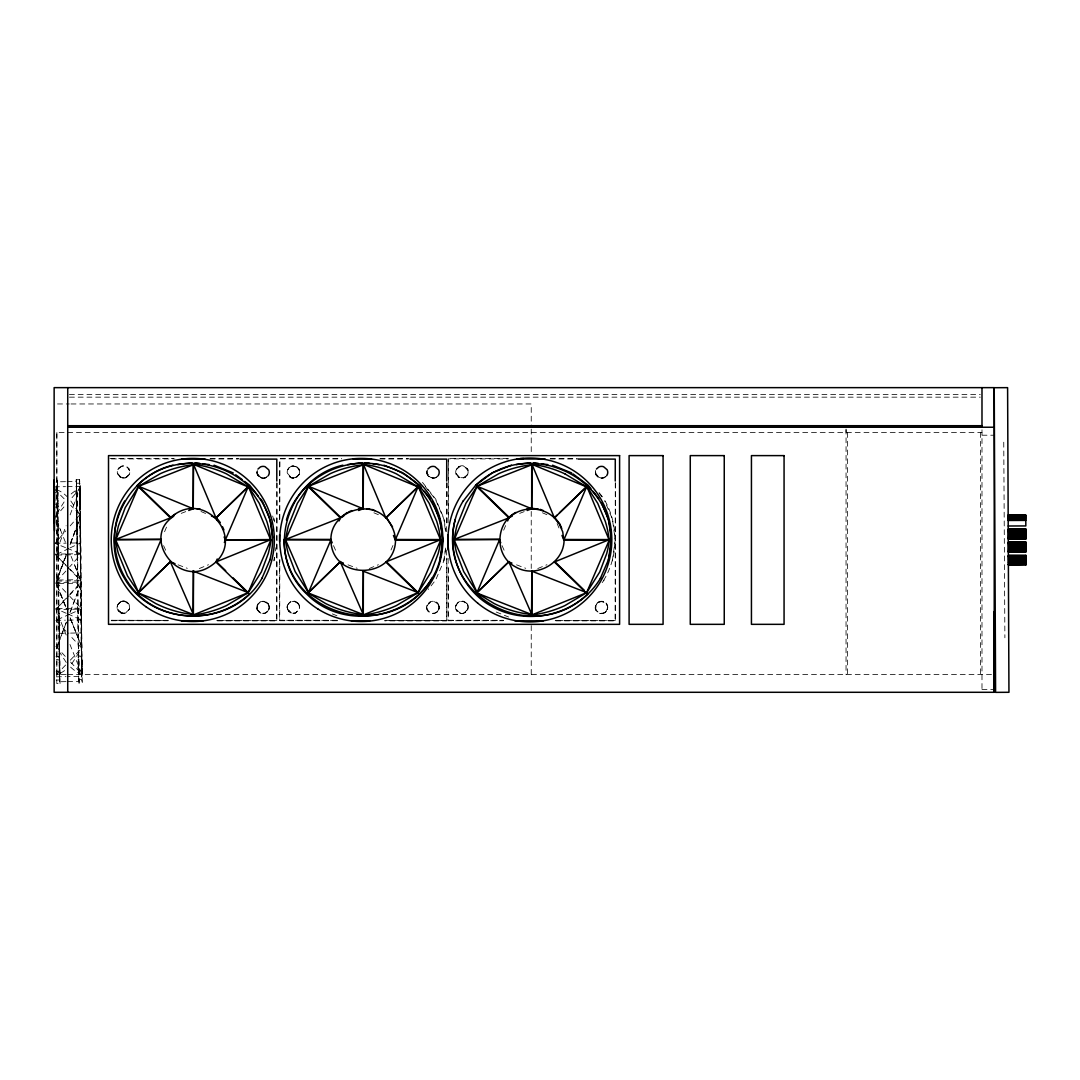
<?xml version="1.0" encoding="UTF-8"?>
<svg xmlns="http://www.w3.org/2000/svg" width="1080" height="1080" viewBox="0 0 1080 1080"><rect width="100%" height="100%" fill="white"/><g stroke="black" fill="none" stroke-linecap="round" stroke-linejoin="round"><path stroke-width="0.75" stroke-dasharray="5 3.75" d="M276.818 482.666L276.683 620.879L216.5 620.865M216.729 620.46L276.885 620.541L277.06 482.261M279.572 559.994L279.477 620.73L337.986 620.744M279.585 519.588L279.68 458.851L341.496 458.933M279.747 620.271L338.216 620.339L279.707 620.325L279.815 559.589M279.815 519.183L279.909 458.447L341.726 458.527M446.661 550.085L446.553 620.933L384.737 620.865M446.648 531.603L446.729 482.666M384.966 620.46L446.783 620.541L446.89 558.104M446.89 522.774L446.958 482.261M448.132 558.306L448.025 620.73L503.199 620.744M448.132 522.963L448.227 458.851L508.383 458.933M448.254 620.325L503.429 620.339L448.254 620.325L448.349 564.638M448.362 517.509L448.457 458.447L508.613 458.527M615.276 482.666L615.128 620.879L554.958 620.865M555.188 620.46L615.33 620.541L615.506 482.261M55.944 656.586L59.157 656.532L59.211 662.823M56.106 671.288L59.319 671.234L59.279 664.929M81.432 657.639C79.448 652.685 76.653 659.367 78.233 662.553M78.354 670.896L78.3 664.551C75.641 672.3 84.362 672.732 81.513 664.497M81.405 656.154L81.446 662.486M846.045 432.5L846.045 429.786M54.31 504.198L57.524 504.144L57.483 498.245M79.691 494.154C82.418 486.716 73.21 487.931 76.437 494.788M79.731 497.988C82.553 505.683 73.899 505.197 76.518 498.042M79.609 488.957L79.65 494.735M80.258 497.354L80.177 491.9L76.963 491.954L77.126 506.763L80.338 506.709L80.298 501.188L80.298 504.563M80.177 491.9L80.231 499.338M65.489 481.68L57.551 481.815L58.023 554.216M66.042 681.642L59.697 681.75L59.238 609.363M67.068 481.653L76.585 481.491L77.044 553.878M67.122 486.635L79.853 486.405L80.298 555.201M71.105 494.019A152.132 53.123 89.7 0 1 79.88 488.579L81.891 676.39L67.567 676.634M82.053 664.645C83.214 661.784 81.27 656.073 78.759 660.015M67.635 681.615L78.732 681.426L78.26 609.026M82.094 668.48C84.713 675.351 76.37 675.5 78.88 668.534M70.619 667.13A152.834 54.122 89 0 0 81.864 674.231L80.46 542.889L67.73 543.119M81.972 659.03L82.013 664.389M81.891 676.39L81.446 607.595M54.729 492.358L57.942 492.305L57.983 499.068M54.878 507.127L58.091 507.074L58.05 500.296M59.724 660.11L56.525 659.502M56.673 674.258L59.886 674.204L59.846 667.481M257.216 608.796L257.863 604.179L257.108 605.691A5.819 5.819 0 0 0 257.391 610.268L260.928 613.305A6.372 6.372 0 0 0 265.653 613.035L268.839 609.552A5.819 5.819 0 0 0 268.556 604.976L267.665 603.666M273.901 560.912L274.334 557.685M274.091 560.561L274.536 557.348M275.413 550.894L275.859 547.682M269.163 608.81L269.406 607.19M443.799 560.912L445.568 548.019M445.541 549.288L444.002 560.561L435.672 580.014L428.274 589.424M439.074 608.81L439.317 607.19M612.346 560.912L615.222 539.973L612.401 519.021L604.706 500.999M604.908 500.661C619.205 525.987 618.341 558.9 601.938 582.984M607.621 608.81L607.662 605.637L604.773 602.006M607.865 607.19L606.015 611.483M70.619 543.429L80.392 516.929L80.676 554.648L69.741 566.77M56.93 550.449L66.109 525.704M70.119 514.876L79.88 488.592L70.119 499.851M55.728 583.47L66.056 555.62M70.065 544.779L80.392 516.929L70.335 543.483M65.948 556.038L62.235 566.042A139.603 1.269 -69.5 0 1 56.822 580.554M56.727 579.393L66.191 554.405M70.403 611.644L74.669 600.345A139.793 1.269 -69.5 0 0 81.189 583.038L81 582.08L57.132 582.485M56.335 648.621L66.393 622.067M69.944 612.698L81.189 583.038L69.647 595.08M66.218 622.674L56.822 647.379M164.565 531.725L167.846 524.016M503.671 530.186L505.643 525.555M269.204 608.742L267.557 611.483M439.101 608.742L437.468 611.483M391.014 550.004L392.958 545.495M428.18 611.577L427.329 610.214A5.819 5.819 0 0 1 427.019 605.691L430.043 601.992M437.576 603.666L438.426 605.03A5.819 5.819 0 0 1 438.75 609.552L436.914 612.185M605.502 612.117L604.112 613.035A6.372 6.372 0 0 1 599.387 613.305L595.85 610.268A5.819 5.819 0 0 1 595.566 605.691L597.308 602.951M606.123 603.666L607.014 604.976A5.819 5.819 0 0 1 607.298 609.552L605.462 612.185M56.822 513.594L64.773 500.877M120.879 477.144L117.828 473.62A5.819 5.819 0 0 1 118.179 469.044L118.166 469.044M119.529 602.681L118.368 603.855L120.933 601.884M290.79 477.144L287.726 473.62A5.819 5.819 0 0 1 288.077 469.044L288.077 469.044M298.917 474.808L298.944 474.755A5.819 5.819 0 0 0 299.214 470.165L296.069 466.749A6.372 6.372 0 0 0 291.33 466.479L287.807 469.53A5.819 5.819 0 0 0 287.523 474.12L290.655 477.603A6.372 6.372 0 0 0 295.38 477.86L296.851 477.104M257.108 605.691L257.148 605.624A5.819 5.819 0 0 0 257.418 610.214M268.839 609.552L268.799 609.606A5.819 5.819 0 0 0 268.515 605.03M276.885 620.541L216.769 620.406M298.323 603.315L299.12 604.719A5.819 5.819 0 0 1 299.174 609.296L295.866 612.576A6.372 6.372 0 0 1 291.168 612.576L287.779 609.363A5.819 5.819 0 0 1 287.685 604.841L289.643 602.303M456.044 474.174A5.819 5.819 0 0 1 456.314 469.598L456.354 469.53M459.338 477.144L456.273 473.62A5.819 5.819 0 0 1 456.624 469.044L456.624 469.044M467.464 474.808L467.492 474.755A5.819 5.819 0 0 0 467.762 470.165M427.019 605.691L430.191 602.195A6.372 6.372 0 0 1 434.916 601.925L437.535 603.72M438.75 609.552L438.71 609.606A5.819 5.819 0 0 0 438.426 605.03M446.783 620.541L385.007 620.406M456.044 609.795A5.819 5.819 0 0 1 456.017 605.205L456.044 605.151M467.708 604.652A5.819 5.819 0 0 1 467.762 609.242L467.721 609.296A5.819 5.819 0 0 0 467.667 604.719L466.87 603.315M595.566 605.691L595.593 605.624A5.819 5.819 0 0 0 595.876 610.214L596.768 611.51M607.298 609.552L607.257 609.606A5.819 5.819 0 0 0 606.974 605.03L603.437 601.992A6.372 6.372 0 0 0 598.739 602.195L596.322 604.179L595.661 608.796M615.33 620.541L555.215 620.406M467.762 609.242L464.413 612.576A6.372 6.372 0 0 1 459.716 612.576L456.287 609.431A5.819 5.819 0 0 1 456.273 604.787L458.19 602.303M118.395 603.788L117.558 605.205A5.819 5.819 0 0 0 117.585 609.795M456.017 605.205L457.988 602.681M298.944 474.755L296.825 477.158M456.314 469.598L459.877 466.479A6.372 6.372 0 0 1 464.616 466.749L467.735 470.232M467.492 474.755L465.372 477.158M118.139 469.098L119.084 467.748M127.062 476.807L129.195 474.498A5.819 5.819 0 0 0 129.546 469.921L128.871 468.45M288.05 469.098L288.995 467.748M456.597 469.098L458.757 466.722M602.14 582.647L604.179 580.068M71.78 663.755L81.797 648.176L81.257 609.106L57.389 609.525M54.931 517.374L65.772 504.86M65.489 547.601L54.999 543.335L65.84 530.847M70.187 525.852L79.947 514.62L69.755 499.392M56.633 581.31L68.648 567.972M65.664 598.793L56.889 608.351L68.499 596.295M70.038 594.014L81 582.08M65.637 665.024L56.403 674.649A152.806 54.122 89 0 0 65.327 670.032M70.254 660.218L81.797 648.176L70.511 636.08M119.732 602.303L117.774 604.841A5.819 5.819 0 0 0 117.869 609.363L121.217 612.63A6.372 6.372 0 0 0 125.955 612.576L129.263 609.296A5.819 5.819 0 0 0 129.208 604.719L128.425 603.315M459.405 613.022A6.372 6.372 0 0 0 464.144 612.995L467.505 609.687A5.819 5.819 0 0 0 467.478 605.097L464.089 601.925A6.372 6.372 0 0 0 459.351 601.952L457.947 602.735M119.043 467.802L121.757 466.047A6.372 6.372 0 0 1 126.482 466.385L128.844 468.518M128.317 475.726L125.604 477.495M288.954 467.802L291.668 466.047A6.372 6.372 0 0 1 296.393 466.385L298.742 468.518M266.531 477.104L267.827 476.064M436.442 477.104L437.738 476.064M606.285 476.064L603.504 477.725A6.372 6.359 0 0 1 598.806 477.225L595.876 473.58A5.832 5.832 0 0 1 595.809 470.475A5.832 5.832 0 0 0 595.836 473.648M260.132 601.992L257.837 604.246L260.28 602.195A6.372 6.372 0 0 1 264.978 601.992L267.638 603.72M267.597 611.429L266.274 612.441A6.359 6.359 0 0 1 260.118 612.374L257.823 610.24L257.04 607.176M428.72 603.005L430.002 602.046A6.359 6.359 0 0 1 436.199 602.06M437.495 611.429L436.185 612.441A6.359 6.359 0 0 1 430.029 612.374L428.746 611.415M597.267 603.005L598.59 601.992M606.042 611.429L604.733 612.441A6.359 6.359 0 0 1 598.577 612.374L597.294 611.415M256.959 471.92A5.819 5.819 0 0 0 257.58 474.957L261.131 477.995A6.372 6.372 0 0 0 265.829 477.752L267.206 476.834M437.117 476.834L435.74 477.752A6.372 6.372 0 0 1 431.042 477.995L428.382 476.267M605.664 476.834L604.287 477.752A6.372 6.372 0 0 1 599.589 477.995L596.038 474.957A5.819 5.819 0 0 1 595.418 471.92M265.694 612.981L267.043 612.117M436.955 612.117L435.564 613.035A6.372 6.372 0 0 1 430.839 613.305L428.22 611.51M119.705 602.356L121.122 601.506A6.372 6.372 0 0 1 125.861 601.452L128.385 603.369M289.602 602.356L291.033 601.506M458.15 602.356L459.581 601.506M464.44 612.522L465.831 611.726M296.933 602.707L295.542 601.925A6.372 6.372 0 0 0 290.804 601.952L287.469 605.205A5.819 5.819 0 0 0 287.496 609.795M289.4 602.735L290.804 601.952M465.575 612.158L464.171 612.941A6.372 6.372 0 0 1 459.445 612.968L456.894 611.091M126.941 477.104L125.51 477.806A6.372 6.372 0 0 1 120.771 477.536L117.626 474.12A5.819 5.819 0 0 1 117.895 469.53L121.433 466.479A6.372 6.372 0 0 1 126.158 466.749L127.467 467.667M125.469 477.86L129.006 474.808A5.819 5.819 0 0 0 129.276 470.232L127.508 467.6M458.406 467.249L459.851 466.546M463.928 477.86L465.399 477.104M56.7 554.378L68.58 548.64M70.065 547.911L80.46 542.889M297 476.752L295.542 477.428A6.372 6.372 0 0 1 290.817 477.09L289.481 476.213M295.515 477.495L299.093 474.498A5.819 5.819 0 0 0 299.444 469.921L298.782 468.45M458.73 466.79L460.215 466.047A6.372 6.372 0 0 1 464.94 466.385L468.032 469.868M465.548 476.752L464.089 477.428A6.372 6.372 0 0 1 459.365 477.09M464.063 477.495L467.64 474.498A5.819 5.819 0 0 0 467.991 469.921L467.289 468.518M57.321 619.691L69.282 614.399M70.781 613.737L81.257 609.106M257.391 473.648L260.348 477.225A6.372 6.359 0 0 0 265.059 477.725L266.571 477.036M427.221 470.543A5.832 5.832 0 0 0 427.288 473.648L430.259 477.225A6.372 6.359 0 0 0 434.957 477.725L436.469 477.036M199.3 568.539L208.507 564.719M369.212 568.539L378.419 564.719M537.759 568.539L546.966 564.719M181.224 513.365L185.733 511.637M519.683 513.365L524.178 511.637M76.234 479.723L79.461 479.669L80.136 483.192L82.283 683.127L79.07 683.181L76.234 479.723L79.07 683.181M76.923 483.246L80.136 483.192M54.392 486.851L65.529 486.662M54.999 543.335L66.137 543.145M66.163 553.946L55.026 554.135L66.717 566.217M67.757 553.918L80.487 553.689L79.947 514.62L70.659 505.319M56.808 555.066L80.676 554.648M58.293 580.028L66.218 579.893M67.797 579.865L77.315 579.69M56.876 581.135L80.744 580.716L73.683 562.68M58.968 583.538L77.99 583.214L76.585 481.491M57.2 608.567L81.067 608.148L81.284 619.907L66.96 620.15M55.823 620.352L65.367 620.177M59.468 633.285L68.972 633.123M70.565 633.096L81.702 632.907M56.43 676.836L65.975 676.661M56.147 680.049L59.36 679.995L60.048 683.505L56.822 683.573L56.7 671.801M78.381 679.658L81.608 679.604L82.283 683.127M69.417 394.443L980.303 394.443M69.417 397.157L980.303 397.157M57.51 403.961L69.309 403.961M70.997 403.961L531.239 403.961L531.239 427.464M66.177 674.622L56.835 674.622L56.835 432.5L66.177 432.5M67.716 432.5L981.99 432.5M981.99 435.213L994.221 435.213M67.73 674.622L994.221 674.622M981.99 689.58L994.221 689.58M550.341 458.636L577.112 458.608M380.12 458.636L408.564 458.608M109.971 458.501L173.502 458.527M210.222 458.636L238.653 458.608M550.139 458.973L578.543 459.014M379.931 458.973L408.335 459.014M111.416 458.906L174.933 458.933M210.019 458.973L238.424 459.014M111.24 620.73L168.089 620.744M516.537 564.827L525.744 568.31M347.99 564.827L357.197 568.31M178.092 564.827L187.285 568.31M496.233 612.036L508.626 617.018M332.329 613.899L336.987 615.776M66.987 548.208L80.487 553.689M542.43 512.784L546.926 514.715M373.882 512.784L378.378 514.715M200.988 511.502L208.481 514.715M66.177 613.251L55.607 608.594L66.245 635.148M67.689 613.913L81.284 619.907M264.978 601.992L266.423 602.681M260.969 613.251L258.309 611.51M291.168 612.576L288.603 610.713M127.238 602.276L125.82 601.506A6.372 6.372 0 0 0 121.095 601.56M119.853 611.807L121.257 612.576A6.372 6.372 0 0 0 125.996 612.522M295.569 601.87L298.094 603.801M287.523 609.741L290.898 612.968A6.372 6.372 0 0 0 295.623 612.941M456.084 474.12L459.23 477.536A6.372 6.372 0 0 0 463.955 477.806M457.853 476.739L459.202 477.603M289.332 476.685L290.682 477.536A6.372 6.372 0 0 0 295.407 477.806M119.421 476.685L120.771 477.536M119.583 476.213L120.919 477.09A6.372 6.372 0 0 0 125.631 477.428M428.99 476.24L430.286 477.158A6.372 6.359 0 0 0 434.997 477.671M259.079 476.24L260.375 477.158A6.372 6.359 0 0 0 265.086 477.671M436.226 602.006L437.481 603.018M266.315 602.006L268.582 604.193L269.379 607.257M260.118 612.374L257.863 610.173M596.93 476.267L598.144 477.293M466.844 603.369L464.279 601.506A6.372 6.372 0 0 0 459.54 601.56M298.296 603.369L295.731 601.506A6.372 6.372 0 0 0 290.993 601.56M288.347 611.091L289.494 612.185M120.947 613.022A6.372 6.372 0 0 0 125.685 612.995L129.047 609.687A5.819 5.819 0 0 0 128.993 605.151L125.631 601.925A6.372 6.372 0 0 0 120.892 601.952M127.035 602.707L128.183 603.801M118.436 611.091L120.987 612.968A6.372 6.372 0 0 0 125.725 612.941M54.419 489.024L66.015 500.661M56.187 555.296L68.945 568.12M70.106 569.282L80.555 579.771L69.998 553.567M67.878 567.432L80.744 580.716M56.403 582.336L68.742 595.242M69.863 596.417L81.067 608.148L81.351 645.867L70.173 618.138M56.956 621.554L65.988 631.233M55.89 646.312L66.056 657.221M70.578 662.081L81.864 674.204L69.984 644.517M465.925 467.667L467.006 468.828M297.378 467.667L299.187 470.232M596.524 475.011L597.537 476.24M599.171 492.71L604.274 499.163M598.968 493.047L604.071 499.5M606.029 603.018L607 604.26M597.267 611.483L595.701 608.729M422.469 482.382L435.726 499.163L444.042 518.683L445.784 531.576M425.318 486.594L435.524 499.5L443.853 519.021L445.581 531.913M437.508 602.951L438.453 604.26M427.329 610.214A5.819 5.819 0 0 1 427.046 605.624L427.113 608.796L428.72 611.483M267.57 603.018L268.556 604.26M66.258 662.445L56.565 647.555M426.857 471.92A5.819 5.819 0 0 0 427.491 474.957L428.342 476.321M258.444 476.321L257.54 475.025A5.819 5.819 0 0 1 257.243 470.435M456.327 609.363L457.151 610.713M117.869 609.363L118.692 610.713M456.07 609.741L456.854 611.145M298.121 603.747L298.904 605.151A5.819 5.819 0 0 1 298.931 609.741L295.596 612.995A6.372 6.372 0 0 1 290.858 613.022M117.626 609.741L118.395 611.145M128.588 468.774L129.303 470.165M427.329 473.58L427.977 475.011M258.066 475.011L257.418 473.58A5.832 5.832 0 0 1 257.351 470.475M502.052 545.643L505.278 552.839M333.504 545.643L336.731 552.839M163.593 545.643L166.82 552.839M438.494 604.193L439.276 607.257M427.154 608.729L427.761 610.173M272.66 516.024L274.374 522.248M557.132 523.463L558.954 527.958M56.471 519.966L60.561 530.105M56.97 521.221L66.272 544.333M56.525 584.24L66.46 608.89M57.402 585.968L65.934 607.27M56.97 584.901L66.353 608.351M70.092 617.733L81.351 645.867L70.916 619.718M274.144 518.683L274.577 521.896M57.524 503.995L57.456 499.068M79.772 503.766L79.691 498.569M76.397 489.011L76.478 494.208M76.559 503.82L76.478 498.623M80.338 506.709L80.312 505.737M76.963 491.954L77.044 497.408M77.126 506.763L77.099 505.791M79.853 486.405L80.919 558.428M82.134 673.839L82.026 666.306M78.759 659.084L78.84 664.7M78.921 673.893L78.759 661.163M78.732 681.426L77.598 605.624M57.551 481.815L58.684 557.604M59.697 681.75L58.577 605.961M58.091 507.074L58.063 505.777M59.738 659.448L59.819 665.537M59.886 674.204L59.805 668.101M81.553 670.829L81.486 666.293M78.192 656.208L78.219 657.693M59.171 656.546L59.198 658.058M59.319 671.207L59.252 666.63M57.969 493.601L58.01 496.53M81.446 659.016L81.473 660.69M78.233 659.07L78.26 660.744M58.037 502.848L58.05 504.468M59.211 659.435L59.238 661.122M79.461 479.669L81.608 679.604M60.048 683.505L57.213 480.06L59.36 679.995M57.47 496.327L57.362 489.348L57.402 495.234M77.085 501.242L77.112 504.576M59.778 666.171L59.738 661.149M1003.752 442.206L1004.886 637.781M981.99 429.786L981.99 690.606M980.627 432.5L980.627 674.622M847.422 432.5L847.422 674.622M846.059 429.07L846.045 674.622M531.239 429.138L531.239 454.329M531.239 511.421L531.239 568.512M531.239 625.604L531.239 675.986M56.862 432.5L56.862 674.622M56.646 489.699A151.645 52.947 89.7 0 1 67.622 497.124M603.545 477.671A6.372 6.359 0 0 1 598.833 477.171M604.152 612.981A6.372 6.372 0 0 1 599.413 613.251M598.712 602.262A6.372 6.372 0 0 1 603.437 601.992M595.998 475.025A5.819 5.819 0 0 1 595.688 470.435M598.55 602.046A6.359 6.359 0 0 1 604.746 602.06M291.303 466.546A6.372 6.372 0 0 1 296.028 466.803M427.451 475.025A5.819 5.819 0 0 1 427.14 470.435M287.779 609.363A5.819 5.819 0 0 1 287.726 604.787M265.856 477.698A6.372 6.372 0 0 1 261.131 477.995M260.104 602.046A6.359 6.359 0 0 1 266.288 602.06M168.318 620.339L111.51 620.271L168.278 620.406"/><path stroke-width="1.5" d="M232.808 577.665L248.238 592.65L226.355 605.637A124.092 116.573 -87.5 0 1 193.118 615.06L193.428 570.632L193.388 614.574A124.119 116.586 -87.5 0 1 155.642 603.49L138.294 592.974L170.681 561.479L138.564 592.515L127.481 575.924L118.409 553.676A112.185 103.896 1.4 0 1 115.641 539.825L161.285 539.419L115.911 539.365A112.023 103.748 1.4 0 1 118.557 525.528L125.24 507.627L138.416 486.743L170.465 517.86C204.35 486.392 250.196 541.985 209.25 566.933C177.309 587.034 141.102 537.313 173.732 516.24M170.734 517.401L138.672 486.284L160.353 473.661A123.133 114.831 87.7 0 1 193.266 464.792L193.226 508.761L188.73 510.489M276.791 481.032L276.818 459.121L240.057 459.068M279.558 541.512L279.572 534.762M387.288 562.68L418.149 592.65L396.265 605.637A124.092 116.573 -87.5 0 1 363.029 615.06L363.339 570.632L363.285 614.574A124.119 116.586 -87.5 0 1 325.539 603.49L308.205 592.974L340.591 561.479L308.475 592.515L295.137 571.59L288.32 553.676A112.185 103.896 1.4 0 1 285.538 539.825L330.925 539.879L332.208 542.768M343.643 516.24L340.632 517.401L308.583 486.284L330.264 473.661A123.133 114.831 87.7 0 1 363.177 464.792L363.137 508.761L358.627 510.489M363.177 464.805L308.583 486.284L363.137 508.761L363.447 464.346A123.552 115.222 87.7 0 1 396.346 473.85L418.001 486.877L385.87 517.914C367.402 498.569 330.291 512.649 330.925 539.879L308.475 592.515L285.552 539.825M446.702 481.032L446.715 459.121L409.968 459.068M448.106 549.936L448.119 534.762M531.576 615.047L586.697 592.65L564.813 605.637A124.092 116.573 -87.5 0 1 531.576 615.06L531.887 570.632L531.832 614.574A124.119 116.586 -87.5 0 1 494.087 603.49L476.752 592.974L509.139 561.479L477.023 592.515L463.685 571.59L456.867 553.676A112.185 103.896 1.4 0 1 454.086 539.825L499.743 539.419L454.356 539.365L476.861 486.743L508.923 517.86L507.614 520.938M512.19 516.24L509.18 517.401L477.131 486.284L498.812 473.661A123.133 114.831 87.7 0 1 531.725 464.792L531.684 508.761L527.188 510.489M615.249 481.032L615.276 459.121L578.515 459.068M994.221 692.293L994.221 387.707L1007.6 387.652L1008.95 692.293L995.585 692.361L994.221 387.639L54.135 387.639L54.135 692.293L994.221 692.293L994.221 611.523M269.851 559.913C290.129 483.084 192.416 431.798 137.119 485.487M439.749 559.913C451.211 519.601 423.927 475.673 383.724 465.683C343.413 454.91 297.729 479.277 286.443 519.926M440.249 557.793L442.746 539.568L440.505 522.976M455.261 519.467C434.983 596.295 532.683 647.595 587.993 593.892M608.297 559.913C628.587 483.084 530.874 431.798 475.578 485.487M339.066 520.938L340.632 517.401L347.301 512.447M138.416 486.743L115.911 539.365L170.465 517.86M161.014 539.879L138.564 592.515L115.641 539.825M308.313 486.743L297.365 503.294L288.468 525.528A112.023 103.748 1.4 0 0 285.809 539.365L340.375 517.86L308.313 486.743L285.809 539.365L331.196 539.419M124.754 500.931C103.019 536.544 117.315 586.197 153.697 606.002C184.234 622.782 224.195 617.922 249.534 593.892M217.215 558.995L215.919 561.992L247.982 593.109L271.013 539.555L225.369 539.96L270.743 540.027A113.414 106.407 -1.3 0 0 266.787 521.303L259.268 503.294L248.36 486.419L215.973 517.914L211.478 515.997M261.9 578.448L270.108 559.454M417.879 593.109L431.257 571.86L438.129 553.649A113.13 106.137 -1.3 0 0 440.924 539.555L385.83 561.992L417.879 593.109L440.924 539.555L395.55 539.5C395.523 580.23 331.088 580.865 330.925 539.879M463.212 500.931C441.126 536.571 455.315 586.575 491.886 606.461C528.579 627.183 579.11 614.547 600.615 577.989M440.019 559.454C425.547 615.884 347.315 635.418 306.909 594.216C263.696 554.188 286.389 478.089 342.9 465.17M586.427 593.109L599.805 571.86L606.677 553.649A113.13 106.137 -1.3 0 0 609.471 539.555L554.378 561.992L586.427 593.109L609.471 539.555L564.098 539.5C564.313 563.18 535.748 579.042 515.538 566.892C494.221 556.092 495.139 523.179 515.849 512.447M600.345 578.448L608.567 559.454L611.293 539.568L608.837 521.316M224.343 542.498L225.639 539.5M268.245 475.713L268.961 474.309A5.819 5.819 0 0 0 268.65 469.733L265.086 466.695A6.372 6.372 0 0 0 260.361 466.992L257.958 469.044M438.143 475.713L438.858 474.309A5.819 5.819 0 0 0 438.561 469.733L434.997 466.695A6.372 6.372 0 0 0 430.272 466.992L427.856 469.044M606.69 475.713L607.406 474.309A5.819 5.819 0 0 0 607.109 469.733L603.545 466.695A6.372 6.372 0 0 0 598.82 466.992L596.417 469.044M440.654 540.027L418.257 486.419L395.28 539.96C395.51 531.441 390.582 523.625 386.14 517.455L418.257 486.419L429.179 503.294L436.698 521.303A113.414 106.407 -1.3 0 1 440.654 540.027L395.28 539.96L393.444 535.464M559.454 512.851L586.805 486.419L597.726 503.294L605.245 521.303A113.414 106.407 -1.3 0 1 609.201 540.027L563.827 539.96L562.734 531.9L559.535 524.381L554.418 517.914L557.064 515.16M247.982 593.109L261.36 571.86L268.218 553.649A113.13 106.137 -1.3 0 0 271.013 539.555L215.919 561.992M476.861 486.743L465.912 503.294L457.015 525.528A112.023 103.748 1.4 0 0 454.356 539.365M262.156 577.989C233.793 628.56 153.009 628.682 124.416 578.286C98.064 535.923 125.118 476.24 172.989 465.17M462.942 501.404L475.848 485.028L492.291 472.838L511.448 465.17M432.068 577.989C393.147 644.288 284 617.585 283.986 539.365M248.09 486.877L215.973 517.914L193.536 464.346A123.552 115.222 87.7 0 1 226.435 473.85L248.09 486.877L193.536 464.346L193.226 508.761L138.672 486.284L193.266 464.805M454.356 539.365L508.923 517.86C521.195 505.98 542.187 506.021 554.418 517.914L586.548 486.877L564.894 473.837M172.058 516.402L174.731 514.431M193.118 615.047L248.238 592.65L193.158 571.091M363.029 615.047L418.149 592.65L363.069 571.091M348.854 511.826L351.959 510.597M531.725 464.805L477.131 486.284L531.684 508.761L531.995 464.346A123.552 115.222 87.7 0 1 564.894 473.85M177.741 464.576L191.957 462.78M347.639 464.576L361.868 462.78M516.186 464.576L530.415 462.78M358.398 508.923L363.393 508.302M526.946 508.923L531.954 508.302L538.61 509.152M1008.167 515.012L1025.771 514.931L1025.825 525.933L1008.207 526M1008.167 515.43L1025.784 515.363M1008.167 516.159L1025.784 516.078M1008.167 517.158L1025.784 517.077M1008.18 518.171L1025.798 518.09M1008.18 519.278L1025.798 519.197M1008.18 520.479L1025.798 520.398M1025.838 529.146L1008.221 529.214L1025.838 529.052L1025.879 538.961M1008.221 529.47L1025.838 529.389M1008.234 529.875L1025.838 529.794M1008.234 530.456L1025.851 530.375M1008.234 531.212L1025.851 531.131M1008.234 532.062L1025.851 531.995M1008.248 533.02L1025.851 532.953M1008.248 534.087L1025.865 534.006M1008.248 535.14L1025.865 535.059M1008.261 536.099L1025.865 536.018M1008.261 536.949L1025.879 536.868M1008.261 537.705L1025.879 537.624M1008.261 538.286L1025.879 538.205M1008.261 538.718L1025.879 538.623M1008.275 538.961L1025.879 538.88M1025.892 542.12L1008.288 542.201L1025.892 542.201L1025.946 552.015L1008.329 552.015M1008.288 542.524L1025.906 542.444M1008.288 542.93L1025.906 542.862M1008.288 543.51L1025.906 543.429M1008.288 544.266L1025.906 544.185M1008.302 545.13L1025.906 545.049M1008.302 546.089L1025.919 546.008M1008.302 547.142L1025.919 547.074M1008.315 548.195L1025.919 548.114M1008.315 549.153L1025.933 549.072M1008.315 550.004L1025.933 549.923M1008.315 550.76L1025.933 550.679M1008.329 551.354L1025.933 551.273M1008.329 551.772L1025.946 551.691M1008.342 555.984L1025.96 555.917M1008.342 556.24L1025.96 556.24M1008.342 556.578L1025.96 556.457M1008.356 557.442L1025.973 557.361M1008.356 558.077L1025.973 557.995M1008.356 558.779L1025.973 558.698M1008.356 559.535L1025.973 559.454M1008.369 560.358L1025.973 560.277M1008.369 561.168L1025.986 561.087M1008.369 561.924L1025.986 561.843M1008.369 562.613L1025.986 562.545M1008.383 563.247L1025.986 563.166M1008.383 564.152L1026 564.071M1008.383 564.449L1026 564.394L1008.383 564.624M1008.383 564.975L1026 564.773M67.73 425.709L981.99 425.709M67.73 427.235L994.221 427.235M520.277 458.595L523.652 458.541M516.699 459L545.103 459.027M353.16 459L371.534 459.027M181.589 459L204.971 459.027M514.863 620.811L543.254 620.851M351.324 620.825L369.698 620.838M181.413 620.825L203.135 620.851M533.574 462.78L538.312 463.401M541.471 463.806L547.803 464.616M365.026 462.78L369.765 463.401M372.924 463.806L379.242 464.616M195.116 462.78L199.854 463.401M203.026 463.806L209.345 464.616M366.728 508.721L370.062 509.152M196.816 508.721L200.151 509.152M511.947 563.099L508.869 561.938L531.832 614.574L476.752 592.974M343.4 563.099L340.322 561.938L363.285 614.574L308.205 592.974M175.014 563.665L170.424 561.938L193.388 614.574L138.294 592.974M531.617 571.091L585.171 592.043M552.542 465.224L571.671 472.932M540.27 509.369L543.375 510.624M383.994 465.224L403.124 472.932M371.723 509.369L374.827 510.624M214.083 465.224L233.213 472.932M586.548 486.877L531.995 464.346L554.418 517.914M418.001 486.877L363.447 464.346L385.87 517.914M572.94 473.877L588.101 485.163L591.003 488.849M404.393 473.877L419.553 485.163L421.497 487.62M235.751 474.808L242.069 479.52M244.593 481.41L249.642 485.163L258.363 496.206M555.836 562.68L584.321 590.342M217.377 562.68L225.693 570.753M592.947 491.306L598.765 498.65M554.688 517.455L559.791 523.922L561.721 528.431M424.4 491.306L430.218 498.65M386.14 517.455L392.526 526.918M260.307 498.65L262.238 501.107L269.5 518.117M220.32 522.625L216.23 517.455L217.458 520.452M500.756 542.768L499.473 539.879L477.023 592.515L454.1 539.825M601.358 502.659L608.607 519.656M432.149 501.107L440.06 519.656M222.629 526.918L223.911 529.929M609.201 540.027L586.805 486.419L563.827 539.96L562.005 535.464M270.743 540.027L248.36 486.419L225.369 539.96L224.154 536.963M54.459 482.463L54 480.114L54.54 530.51M270.149 519.656L272.619 537.908M54.513 490.523L54.392 486.851L54.54 523.192M54.486 515.052L54.527 518.319M54.23 494.478L54.149 489.402L54.189 495.302M54.23 499.122L54.31 504.198L54.27 498.299M54.419 489.024L54.54 500.553M1025.96 555.376L1026 564.894M981.99 387.639L981.99 427.235M67.73 387.639L67.73 692.293M1025.96 555.457L1008.342 555.457L1025.96 555.512M619.596 455.612L108.513 455.612L108.513 624.335L619.596 624.335L619.596 455.612M663.08 455.612L629.1 455.612L629.1 624.335L663.08 624.335L663.08 455.612M724.248 455.612L690.269 455.612L690.269 624.335L724.248 624.335L724.248 455.612M784.067 455.612L751.437 455.612L751.437 624.335L784.067 624.335L784.067 455.612M145.976 606.758A81.553 81.553 0 0 0 274.023 547.115A81.553 81.553 0 0 0 158.355 466.034A81.553 81.553 0 0 0 145.976 606.758M317.885 608.985A81.553 81.553 0 0 0 442.827 543.092A81.553 81.553 0 0 0 323.285 467.829A81.553 81.553 0 0 0 317.885 608.985M477.806 603.234A81.931 81.931 0 0 0 610.7 553.433A81.931 81.931 0 0 0 501.134 463.239A81.931 81.931 0 0 0 477.806 603.234"/></g></svg>
